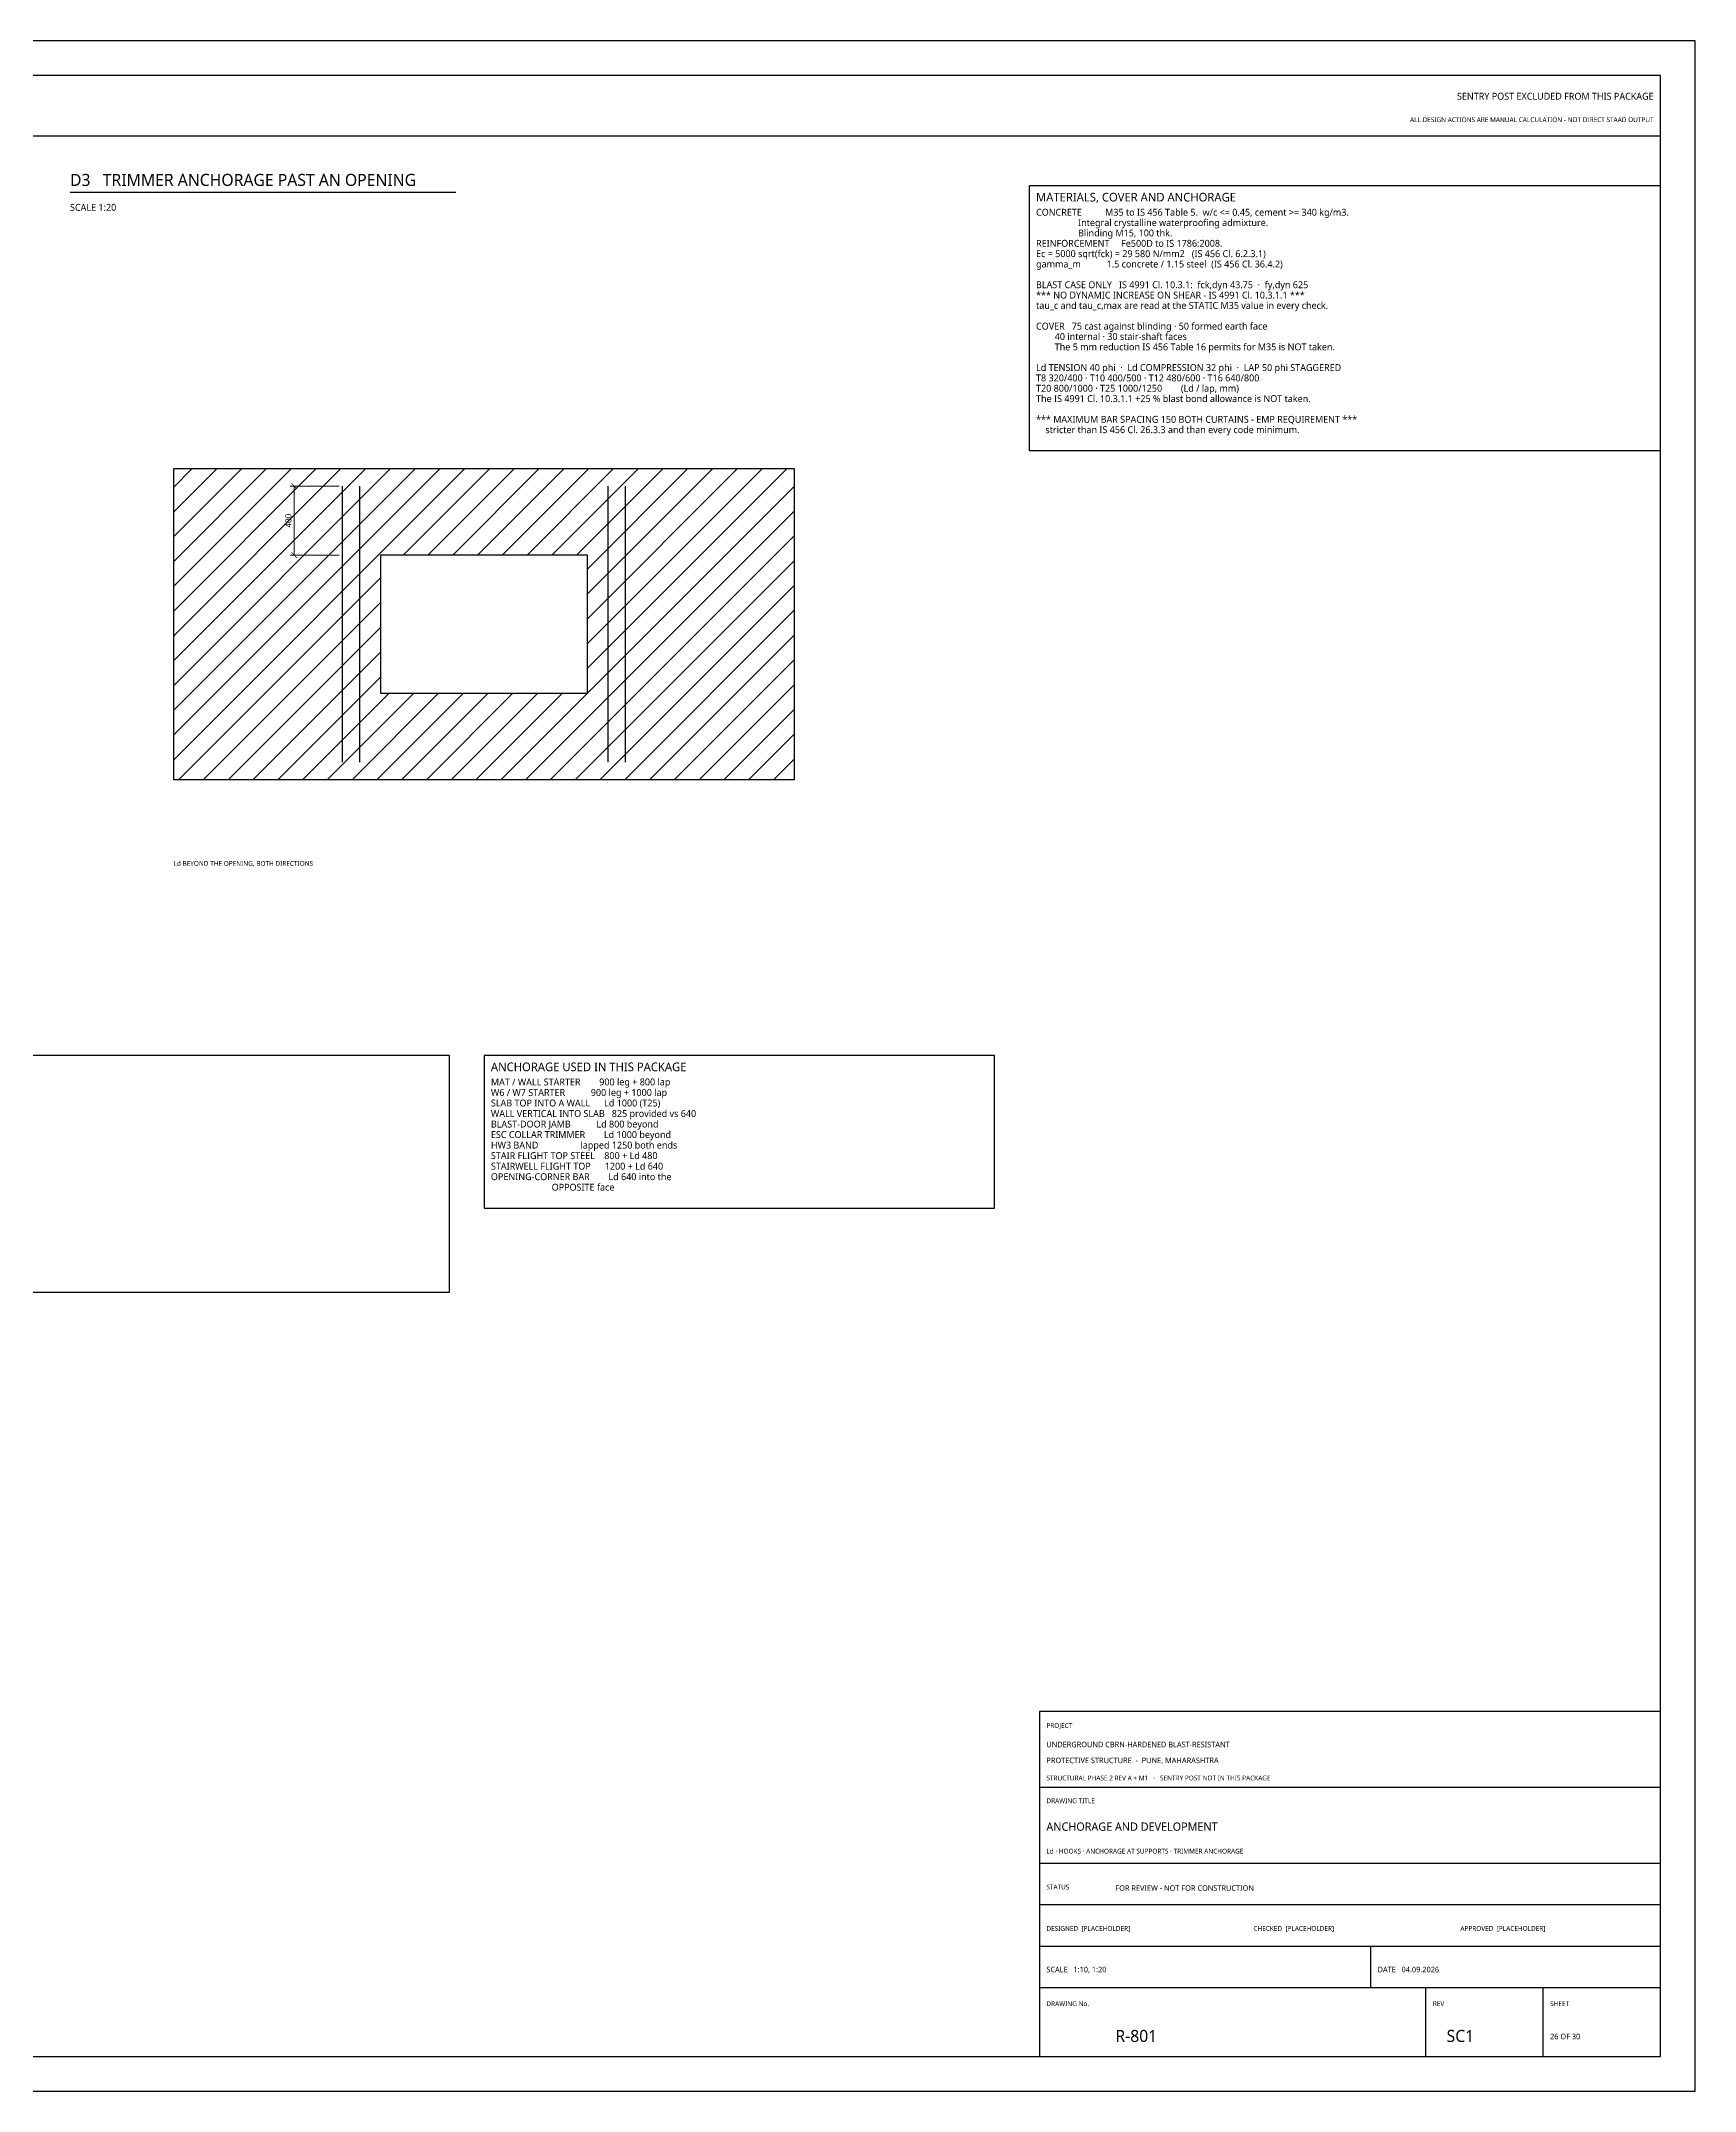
# Model space of a CAD drawing. Header units: millimetres. Extents: x 0 to 841, y 0 to 594.
# Drawn here: x 362 to 841, y 0 to 594 of the extents above; entities that cross this region are included whole.
import ezdxf
from ezdxf.enums import TextEntityAlignment as Align

# ---------------------------------------------------------------- set-up
doc = ezdxf.new("R2010")
doc.units = ezdxf.units.MM
for name, color, linetype in [('S-BLAST', 1, 'Continuous'), ('S-CONCRETE', 7, 'Continuous'), ('S-DIM', 4, 'Continuous'), ('S-HATCH', 8, 'Continuous'), ('S-NOTE', 7, 'Continuous'), ('S-REBAR-SEC', 4, 'Continuous'), ('S-TEXT', 7, 'Continuous'), ('S-TITLE', 7, 'Continuous')]:
    doc.layers.add(name, color=color, linetype=linetype)
doc.styles.add('OpenSans', font='OpenSans-Regular.ttf')
doc.dimstyles.new('SC-DIM', dxfattribs={"dimtxt": 1.8, "dimasz": 1.6, "dimexe": 1.2, "dimexo": 1, "dimgap": 0.8, "dimtad": 1, "dimdec": 0, "dimblk": 'ARCHTICK', "dimcen": 2.5, "dimclrd": 4, "dimclre": 4, "dimclrt": 4, "dimazin": 3, "dimtfac": 1, "dimtmove": 0, "dimatfit": 3, "dimlwd": 13, "dimlwe": 13})

# ---------------------------------------------------------------- blocks, each defined once
blk = doc.blocks.new('_ARCHTICK')
at = {"color": 0, "linetype": 'BYBLOCK', "const_width": 0.15}
blk.add_lwpolyline([(-0.5, -0.5), (0.5, 0.5)], dxfattribs=at)

msp = doc.modelspace()

# ---------------------------------------------------------------- hatches: boundary and pattern name
at = {"layer": 'S-HATCH'}
h = msp.add_hatch(dxfattribs=at)
h.set_pattern_fill('ANSI31', scale=1.6)
h.paths.add_polyline_path([(400, 380), (580, 380), (580, 470), (400, 470)])
h.paths.add_polyline_path([(460, 405), (520, 405), (520, 445), (460, 445)], flags=16)

# ---------------------------------------------------------------- linework, layer by layer
at = {"layer": 'S-CONCRETE'}
for points in [[(400, 380), (580, 380), (580, 470), (400, 470)], [(460, 405), (520, 405), (520, 445), (460, 445)]]:
    msp.add_lwpolyline(points, close=True, dxfattribs=at)
at = {"layer": 'S-REBAR-SEC'}
for p, q in [((449, 385), (449, 465)), ((454, 385), (454, 465)), ((526, 385), (526, 465)), ((531, 385), (531, 465))]:
    msp.add_line(p, q, dxfattribs=at)
at = {"layer": 'S-TITLE'}
for p, q in [((10, 566.5), (831, 566.5)), ((370, 550.2), (481.827, 550.2)), ((651, 88), (831, 88)), ((651, 66), (831, 66)), ((651, 54), (831, 54)), ((651, 42), (831, 42)), ((747, 30), (747, 42)), ((651, 30), (831, 30)), ((763, 10), (763, 30)), ((797, 10), (797, 30))]:
    msp.add_line(p, q, dxfattribs=at)
for points in [[(0, 0), (841, 0), (841, 594), (0, 594)], [(10, 10), (831, 10), (831, 584), (10, 584)], [(648, 475.375), (831, 475.375), (831, 552), (648, 552)], [(230, 231.425), (480, 231.425), (480, 300), (230, 300)], [(490, 255.825), (638, 255.825), (638, 300), (490, 300)], [(651, 10), (831, 10), (831, 110), (651, 110)]]:
    msp.add_lwpolyline(points, close=True, dxfattribs=at)

# ---------------------------------------------------------------- texts
at = {"layer": 'S-BLAST', "style": 'OpenSans'}
for s, height, p in [('SENTRY POST EXCLUDED FROM THIS PACKAGE', 2, (829, 577)), ('ALL DESIGN ACTIONS ARE MANUAL CALCULATION - NOT DIRECT STAAD OUTPUT', 1.4, (829, 570.5))]:
    msp.add_text(s, height=height, dxfattribs=at).set_placement(p, align=Align.RIGHT)
msp.add_text('FOR REVIEW - NOT FOR CONSTRUCTION', height=1.6, dxfattribs=at).set_placement((673, 58))
at = {"layer": 'S-NOTE', "style": 'OpenSans'}
for s, p in [('CONCRETE          M35 to IS 456 Table 5.  w/c <= 0.45, cement >= 340 kg/m3.', (650, 543.375)), ('                  Integral crystalline waterproofing admixture.', (650, 540.375)), ('REINFORCEMENT     Fe500D to IS 1786:2008.', (650, 534.375)), ('                  Blinding M15, 100 thk.', (650, 537.375)), ('gamma_m           1.5 concrete / 1.15 steel  (IS 456 Cl. 36.4.2)', (650, 528.375)), ('Ec = 5000 sqrt(fck) = 29 580 N/mm2   (IS 456 Cl. 6.2.3.1)', (650, 531.375)), ('BLAST CASE ONLY   IS 4991 Cl. 10.3.1:  fck,dyn 43.75  ·  fy,dyn 625', (650, 522.375)), ('tau_c and tau_c,max are read at the STATIC M35 value in every check.', (650, 516.375)), ('*** NO DYNAMIC INCREASE ON SHEAR - IS 4991 Cl. 10.3.1.1 ***', (650, 519.375)), ('COVER   75 cast against blinding · 50 formed earth face', (650, 510.375)), ('        The 5 mm reduction IS 456 Table 16 permits for M35 is NOT taken.', (650, 504.375)), ('        40 internal · 30 stair-shaft faces', (650, 507.375)), ('Ld TENSION 40 phi  ·  Ld COMPRESSION 32 phi  ·  LAP 50 phi STAGGERED', (650, 498.375)), ('T8 320/400 · T10 400/500 · T12 480/600 · T16 640/800', (650, 495.375)), ('T20 800/1000 · T25 1000/1250        (Ld / lap, mm)', (650, 492.375)), ('The IS 4991 Cl. 10.3.1.1 +25 % blast bond allowance is NOT taken.', (650, 489.375)), ('*** MAXIMUM BAR SPACING 150 BOTH CURTAINS - EMP REQUIREMENT ***', (650, 483.375)), ('    stricter than IS 456 Cl. 26.3.3 and than every code minimum.', (650, 480.375)), ('MAT / WALL STARTER        900 leg + 800 lap', (492, 291.375)), ('W6 / W7 STARTER           900 leg + 1000 lap', (492, 288.325)), ('SLAB TOP INTO A WALL      Ld 1000 (T25)', (492, 285.275)), ('WALL VERTICAL INTO SLAB   825 provided vs 640', (492, 282.225)), ('BLAST-DOOR JAMB           Ld 800 beyond', (492, 279.175)), ('ESC COLLAR TRIMMER        Ld 1000 beyond', (492, 276.125)), ('HW3 BAND                  lapped 1250 both ends', (492, 273.075)), ('STAIR FLIGHT TOP STEEL    800 + Ld 480', (492, 270.025)), ('STAIRWELL FLIGHT TOP      1200 + Ld 640', (492, 266.975)), ('OPENING-CORNER BAR        Ld 640 into the', (492, 263.925)), ('                          OPPOSITE face', (492, 260.875))]:
    msp.add_text(s, height=2, dxfattribs=at).set_placement(p)
at = {"layer": 'S-TEXT', "style": 'OpenSans'}
for s, height, p in [('SCALE 1:20', 2, (370, 544.8)), ('Ld BEYOND THE OPENING, BOTH DIRECTIONS', 1.4, (400, 355))]:
    msp.add_text(s, height=height, dxfattribs=at).set_placement(p)
at = {"layer": 'S-TITLE', "style": 'OpenSans'}
for s, height, p in [('D3   TRIMMER ANCHORAGE PAST AN OPENING', 3.5, (370, 552)), ('MATERIALS, COVER AND ANCHORAGE', 2.5, (650, 547.5)), ('ANCHORAGE USED IN THIS PACKAGE', 2.5, (492, 295.5)), ('PROJECT', 1.4, (653, 105.2)), ('UNDERGROUND CBRN-HARDENED BLAST-RESISTANT', 1.6, (653, 99.6)), ('PROTECTIVE STRUCTURE  -  PUNE, MAHARASHTRA', 1.6, (653, 95)), ('STRUCTURAL PHASE 2 REV A + M1   ·   SENTRY POST NOT IN THIS PACKAGE', 1.4, (653, 90)), ('DRAWING TITLE', 1.4, (653, 83.4)), ('ANCHORAGE AND DEVELOPMENT', 2.4, (653, 75.4)), ('Ld · HOOKS · ANCHORAGE AT SUPPORTS · TRIMMER ANCHORAGE', 1.4, (653, 68.8)), ('STATUS', 1.4, (653, 58.4)), ('DESIGNED  [PLACEHOLDER]', 1.4, (653, 46.4)), ('CHECKED  [PLACEHOLDER]', 1.4, (713, 46.4)), ('APPROVED  [PLACEHOLDER]', 1.4, (773, 46.4)), ('SCALE   1:10, 1:20', 1.6, (653, 34.4)), ('DATE   04.09.2026', 1.6, (749, 34.4)), ('DRAWING No.', 1.4, (653, 24.6)), ('REV', 1.4, (765, 24.6)), ('SHEET', 1.4, (799, 24.6)), ('R-801', 3.5, (673, 14.2)), ('SC1', 3.5, (769, 14.2)), ('26 OF 30', 1.6, (799, 15))]:
    msp.add_text(s, height=height, dxfattribs=at).set_placement(p)

# ---------------------------------------------------------------- dimensions: what is measured, and where the dimension line sits
at = {"layer": 'S-DIM'}
msp.add_linear_dim(base=(435, 445), p1=(449, 445), p2=(449, 465), angle=90, dimstyle='SC-DIM', override={"dimlfac": 20}, dxfattribs=at).render()

doc.saveas('drawing.dxf')
